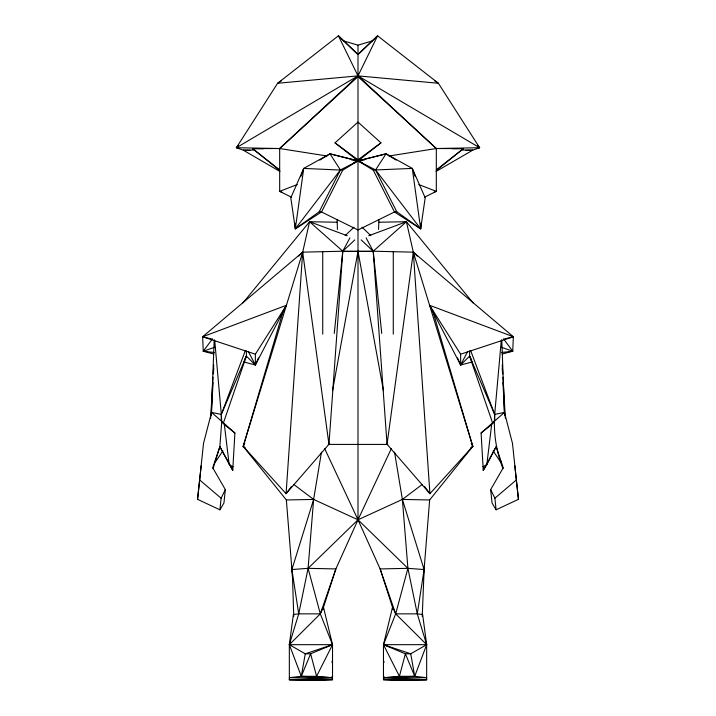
<?xml version="1.0" encoding="UTF-8"?>
<svg xmlns="http://www.w3.org/2000/svg" width="716" height="716" viewBox="0 0 716 716"><rect width="100%" height="100%" fill="white"/><g stroke="black" fill="none" stroke-linecap="round" stroke-linejoin="round"><path stroke-width="1.07" d="M221.244 419.827L221.316 414.403L214.746 340.744M432.33 309.455L472.793 446.381L429.636 499.965L424.105 569.542L422.243 616.557M214.227 339.653L211.22 415.531M392.44 609.459L392.52 607.293L380.133 568.934L358 519.789L324.616 448.476M378.549 229.415L378.934 219.642M502.104 354.044L512.737 351.234L513.354 336.762L413.32 252.157L406.411 221.727L378.907 222.237M212.312 396.933L211.551 412.407L203.532 443.311L197.553 499.329L219.901 509.81L223.947 502.999L225.334 489.619L212.75 467.781L219.857 446.65L221.727 421.59L221.316 414.403L245.23 350.921M212.536 392.52L213.028 382.568M213.466 373.734L213.735 368.203M213.019 468.64L219.857 446.65L232.736 470.349L234.902 432.983L211.551 412.407L221.316 414.403L246.411 356.129L246.411 350.921M502.981 468.64C496.206 451.393 493.396 432.885 494.684 414.403L501.254 340.744M210.638 418.233L213.028 377.171M213.225 373.841L213.744 364.963M337.093 222.237L309.589 221.727L302.68 252.157L286.078 493.691L243.207 446.381L283.67 309.455M421.071 223.329L420.677 228.834L394.489 211.981L373.278 170.157L358 160.885L335.025 142.851L358 122.105L380.975 142.851L358 160.885L342.722 170.157L321.511 211.981L295.323 228.834L290.812 197.786L303.727 168.412L329.978 153.824L358 160.885L362.126 162.487M291.412 486.531L286.078 493.691L328.957 444.269L342.785 251.209L349.882 237.873M423.478 577.23L423.818 567.332M219.901 509.81L221.11 498.211L225.334 489.619M334.256 333.396L342.785 251.209L354.796 239.923M197.553 499.329L201.214 465.606M494.273 421.59L491.65 424.651L486.817 464.621L483.264 470.349L481.098 432.983L504.449 412.407L501.773 339.653M293.757 616.557L292.182 567.332M323.56 609.459L323.48 607.293L332.528 644.668L332.528 679.717L324.563 680.2L289.336 679.717L289.336 644.668L293.381 614.453L298.715 613.854L320.312 613.854L323.48 607.293L335.867 568.934L358 519.789L391.384 448.476M417.267 256.086L413.32 252.157L472.793 446.381L429.922 493.691L387.043 444.269L413.32 252.157L373.215 251.209L342.57 251.495M483.721 467.083L483.264 470.349L496.143 446.65L503.25 467.781L490.666 489.619L492.053 502.999L496.098 509.81L518.447 499.329L512.468 443.311L504.449 412.407L503.688 396.933M342.722 170.157L303.727 168.412L295.323 228.834L319.202 211.784L340.413 169.952L358 160.885L386.022 153.824L412.273 168.412L425.188 197.786L420.677 228.834L396.798 211.784L375.587 169.952L358 160.885L329.978 153.824L319.846 160.08M391.437 680.2L426.664 679.717L383.472 677.712L414.716 676.307L426.664 644.668L395.688 613.854L392.52 607.293L383.472 644.668L383.472 679.717L391.437 680.2L426.664 679.717L426.664 644.668L417.285 613.854L424.105 569.542L402.374 499.428L394.543 452.154M321.457 452.154L313.626 499.428L308.095 568.334L298.715 613.854L289.336 644.668L301.284 676.307L332.528 677.712L289.336 679.717L324.563 680.2M332.546 390.694L358 251.352L383.454 390.694M215.48 460.272L215.077 462.464L222.855 450.919M384.071 676.477L383.472 679.717L426.664 679.717M383.472 663.553L384.089 661.477M292.522 577.23L286.364 499.965L243.207 446.381L302.68 252.157L342.785 251.209L373.43 251.495M298.715 613.854L291.895 569.542L313.626 499.428L294.016 484.651M223.285 423.299L246.411 356.129L255.37 365.017L286.409 305.302L202.646 336.762L203.263 351.234L213.896 354.044M300.801 176.575L303.727 168.412M424.105 569.542L407.905 568.334L380.133 568.934L395.688 613.854L417.285 613.854L422.619 614.453L426.664 644.668L410.733 653.798L405.381 653.798L399.412 676.307L383.472 677.712L426.664 677.712L414.716 676.307L399.412 676.307L383.472 644.668L395.688 613.854L407.905 568.334L402.374 499.428L421.984 484.651M258.467 357.911L255.37 365.017L243.673 361.929M429.636 499.965L402.374 499.428L358 519.789L308.095 568.334L320.312 613.854L332.528 644.668L316.588 676.307L301.284 676.307L289.336 677.712L332.528 677.712L316.588 676.307L310.619 653.798L305.267 653.798L289.336 644.668L320.312 613.854L335.867 568.934L308.095 568.334L291.895 569.542M245.633 448.69L243.207 446.381L244.738 443.401M467.602 351.628L460.63 365.017L429.591 305.302L513.354 336.762L460.63 354.196L460.63 365.017L472.327 361.929M496.143 446.65L486.817 464.621L482.897 466.787M244.344 360.059L246.411 356.129M248.398 351.628L255.37 365.017L255.37 354.196L286.409 305.302M279.929 171.446L243.297 150.19L236.378 147.729L277.611 83.262L338.417 35.8L358 54.55L377.583 35.8L438.389 83.262L479.622 147.729L472.703 150.19L436.071 171.446M396.154 160.08L386.022 153.824L375.587 169.952L373.278 170.157M214.326 352.487L203.263 351.234L212.392 338.972M242.957 302.886L309.589 221.727L347.251 235.743M327.114 156.007L279.679 148.525L236.378 147.729L238.535 145.205M298.733 256.086L302.68 252.157L328.957 444.269M469.589 350.921L469.589 356.129L460.63 365.017L457.533 357.911M279.679 170.39L252.542 148.597L279.679 148.525L358 75.878L377.583 35.8L358 54.55L338.417 35.8L358 75.878L436.321 148.525L463.458 148.597L436.321 170.39M345.175 235.591L353.99 227.196M470.367 448.69L472.793 446.381L471.262 443.401M387.043 444.269L373.215 251.209L406.411 221.727L473.043 302.886M496.098 509.81L494.89 498.211L516.424 479.89M255.37 354.196L202.646 336.762L302.68 252.157M481.098 432.983L491.65 424.651M436.321 169.943L463.458 148.597L452.601 148.749M471.012 447.724L472.793 446.381M380.975 142.851L358 159.829L335.025 142.851M281.352 80.881L277.611 83.262L358 75.878L438.389 83.262L434.648 80.881M236.378 147.729L358 75.878L479.622 147.729L436.321 148.525L388.886 156.007M395.671 211.399L358 229.97L320.329 211.399M424.427 197.231L436.321 191.36L436.321 148.525L358 76.594L279.679 148.525L279.679 191.36L291.573 197.231M332.528 644.668L310.619 653.798L301.284 676.307L305.267 653.798L332.528 644.668L289.336 644.668M297.194 184.549L279.679 191.36L281.791 192.049M353.874 162.487L358 160.885L386.022 153.824M368.749 235.743L406.411 221.727M203.263 351.234L214.773 347.206M434.209 192.049L436.321 191.36L418.806 184.549M343.949 41.018L358 45.162L372.051 41.018M503.742 339.187L513.354 336.762M364.623 159.838L358 160.885L351.377 159.838M501.674 352.487L512.737 351.234L503.608 338.972M394.489 211.981L396.798 211.784M412.273 168.412L375.587 169.952L420.677 228.834L412.273 168.412L415.199 176.575M466 150.378L472.703 150.19L461.677 149.984M286.364 499.965L313.626 499.428L358 519.789L407.905 568.334L417.285 613.854M254.323 149.984L243.297 150.19L250 150.378M328.241 444.421L387.759 444.421M383.472 644.668L410.733 653.798L414.716 676.307L405.381 653.798L383.472 644.668L426.664 644.668M289.336 679.717L332.528 679.717L331.929 676.477M263.399 148.749L252.542 148.597L279.679 169.943M319.202 211.784L321.511 211.981M202.646 336.762L212.258 339.187M501.227 347.206L512.737 351.234M233.103 466.787L229.183 464.621L224.35 424.651L221.727 421.59M243.207 446.381L244.988 447.724M224.35 424.651L234.902 432.983M199.576 479.89L221.11 498.211M309.589 221.727L342.785 251.209M361.204 239.923L373.215 251.209L381.744 333.396M362.01 227.196L370.825 235.591M477.465 145.205L479.622 147.729M424.588 486.531L429.922 493.691L413.32 252.157M493.145 450.919L500.923 462.464L500.52 460.272M329.978 153.824L340.413 169.952L295.323 228.834L294.929 223.329M429.591 305.302L460.63 354.196M219.857 446.65L232.736 470.349L232.279 467.083M366.118 237.873L373.215 251.209M492.715 423.299L469.589 356.129L471.656 360.059M490.666 489.619L494.89 498.211M469.589 356.129L494.684 414.403L494.756 419.827M470.77 350.921L494.684 414.403L504.449 412.407L504.78 415.531M331.911 661.477L332.528 663.553M514.786 465.606L518.447 499.329M502.256 364.963L502.775 373.841M502.972 377.171L505.362 418.233M502.265 368.203L502.534 373.734M502.972 382.568L503.464 392.52M337.066 219.642L337.451 229.415M393.272 251.683L393.272 334.139M358 45.162L358 519.789M322.728 251.683L322.728 334.139"/></g></svg>
